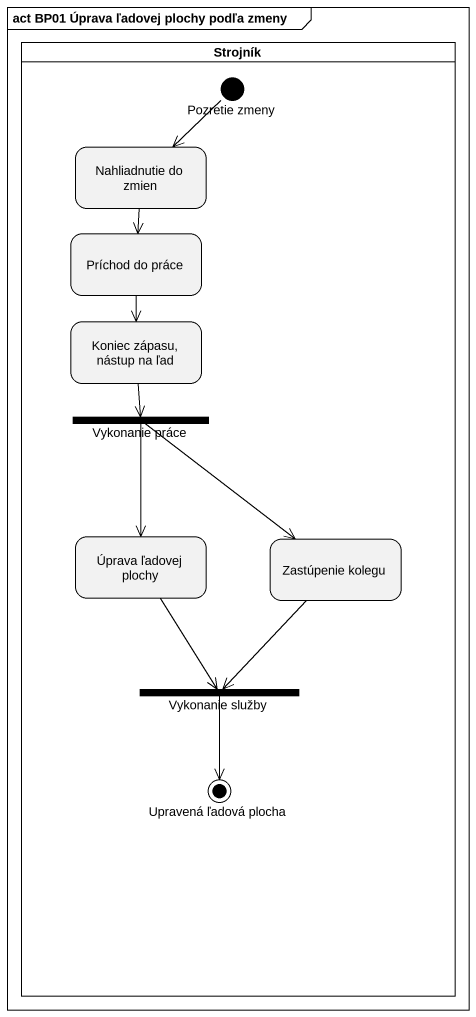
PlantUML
@startuml
mainframe act BP01 Úprava ľadovej plochy podľa zmeny
hide empty description
state Strojník <<partition>> {
  state "Pozretie zmeny" as Pozretie_zmeny <<start>>
  state "Nahliadnutie do zmien" as Nahliadnutie_do_zmien
  state "Príchod do práce" as Príchod_do_práce
  state "Koniec zápasu, nástup na ľad" as Koniec_zápasu_nástup_na_ľad
  state "Vykonanie práce" as Vykonanie_práce <<fork>>
  state "Úprava ľadovej plochy" as Úprava_ľadovej_plochy
  state "Zastúpenie kolegu" as Zastúpenie_kolegu
  state "Vykonanie služby" as Vykonanie_služby <<join>>
  state "Upravená ľadová plocha" as Upravená_ľadová_plocha <<end>>
}
Pozretie_zmeny --> Nahliadnutie_do_zmien
Nahliadnutie_do_zmien --> Príchod_do_práce
Príchod_do_práce --> Koniec_zápasu_nástup_na_ľad
Koniec_zápasu_nástup_na_ľad --> Vykonanie_práce
Vykonanie_práce --> Úprava_ľadovej_plochy
Vykonanie_práce --> Zastúpenie_kolegu
Úprava_ľadovej_plochy --> Vykonanie_služby
Zastúpenie_kolegu --> Vykonanie_služby
Vykonanie_služby --> Upravená_ľadová_plocha
@enduml
